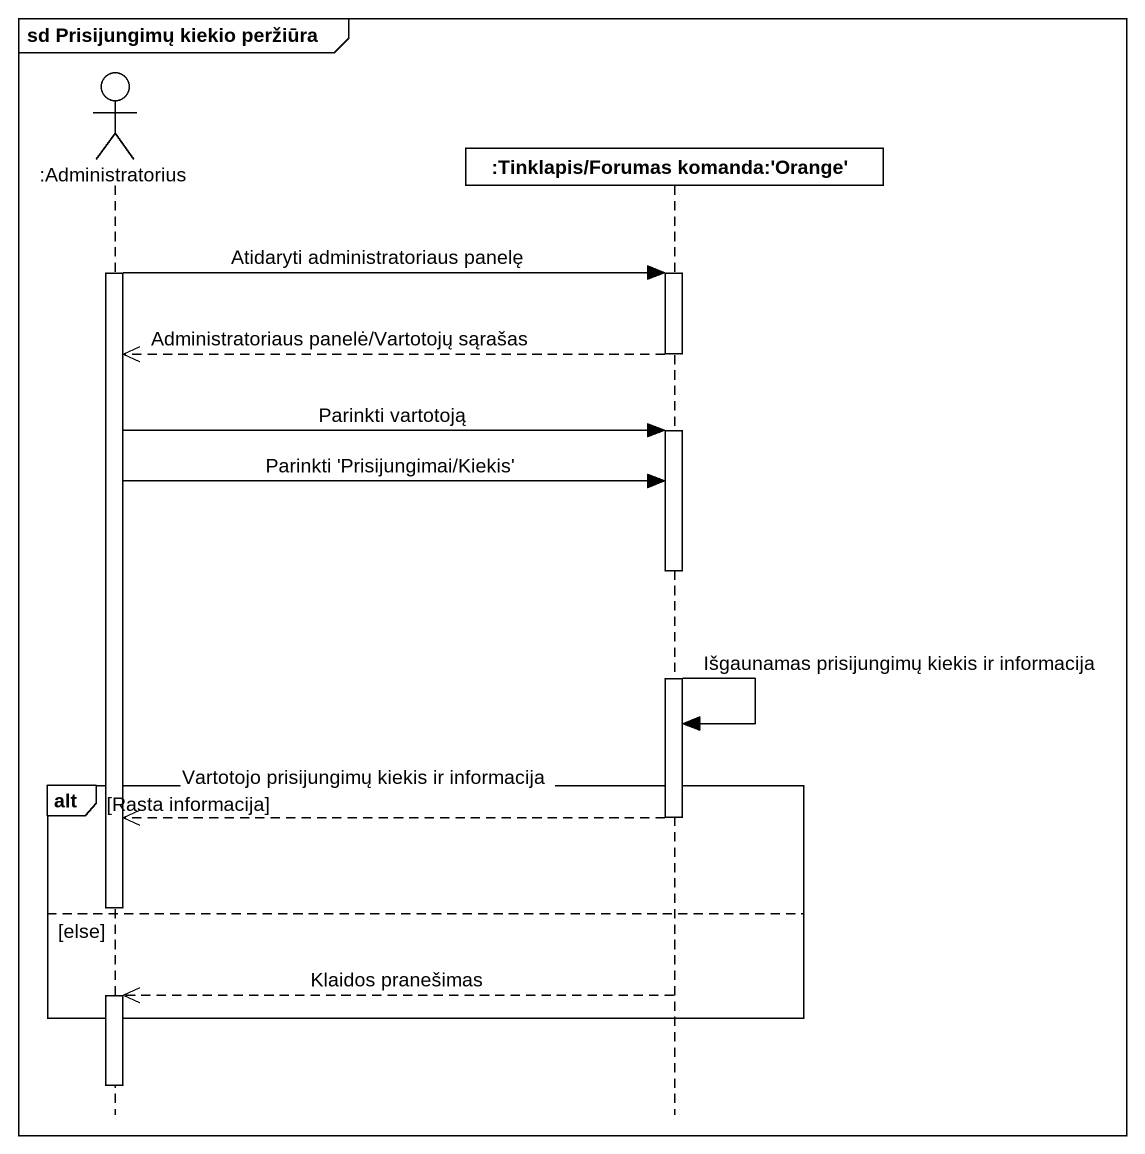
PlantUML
@startuml
mainframe sd Prisijungimų kiekio peržiūra
hide footbox
actor ":Administratorius" as Administratorius
participant ":Tinklapis/Forumas komanda:'Orange'" as Tinklapis_Forumas_komanda

activate Administratorius
Administratorius -> Tinklapis_Forumas_komanda : Atidaryti administratoriaus panelę
activate Tinklapis_Forumas_komanda
Tinklapis_Forumas_komanda -->> Administratorius : Administratoriaus panelė/Vartotojų sąrašas
deactivate Tinklapis_Forumas_komanda
Administratorius -> Tinklapis_Forumas_komanda : Parinkti vartotoją
activate Tinklapis_Forumas_komanda
Administratorius -> Tinklapis_Forumas_komanda : Parinkti 'Prisijungimai/Kiekis'
Tinklapis_Forumas_komanda -> Tinklapis_Forumas_komanda : Išgaunamas prisijungimų kiekis ir informacija
alt Rasta informacija
  Tinklapis_Forumas_komanda -->> Administratorius : Vartotojo prisijungimų kiekis ir informacija
  deactivate Tinklapis_Forumas_komanda
  deactivate Administratorius
else else
  Tinklapis_Forumas_komanda -->> Administratorius : Klaidos pranešimas
  activate Administratorius
end
deactivate Administratorius
@enduml
